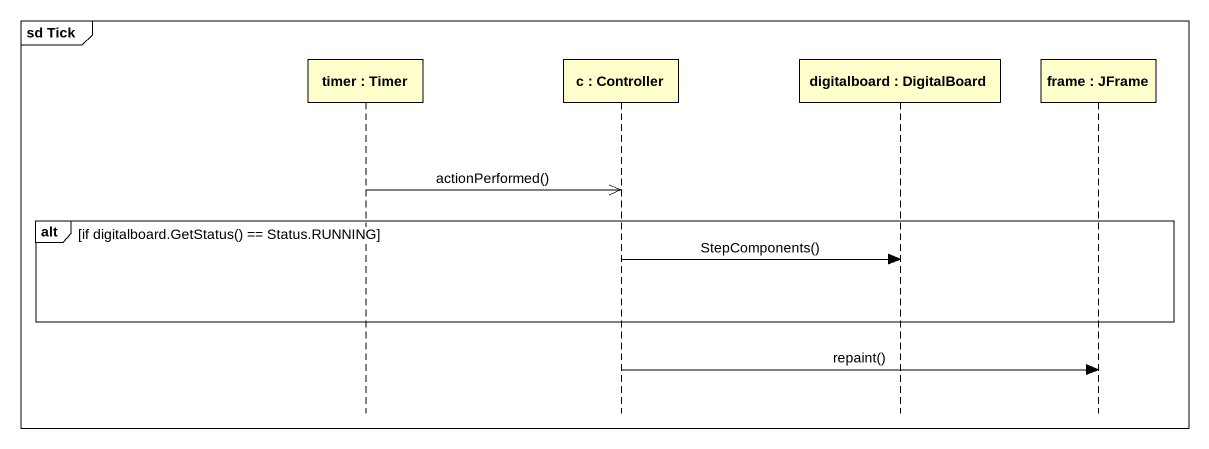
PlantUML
@startuml
mainframe sd Tick
hide footbox
participant "timer : Timer" as timer_Timer
participant "c : Controller" as c_Controller
participant "digitalboard : DigitalBoard" as digitalboard_DigitalBoard
participant "frame : JFrame" as frame_JFrame

timer_Timer ->> c_Controller : actionPerformed()
alt if digitalboard.GetStatus() == Status.RUNNING
  c_Controller -> digitalboard_DigitalBoard : StepComponents()
end
c_Controller -> frame_JFrame : repaint()
@enduml
